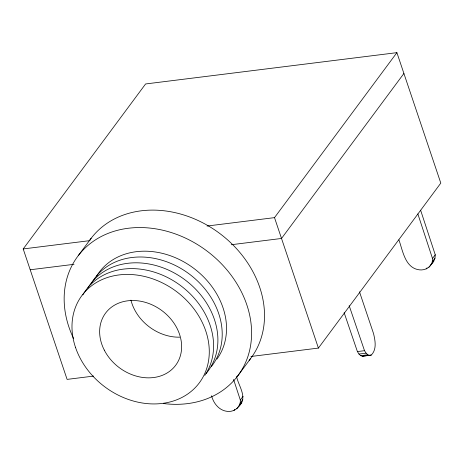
<?xml version="1.0" encoding="UTF-8"?>
<svg xmlns="http://www.w3.org/2000/svg" width="464" height="464" viewBox="0 0 464 464"><rect width="100%" height="100%" fill="white"/><g stroke="black" fill="none" stroke-linecap="round" stroke-linejoin="round"><path stroke-width="0.7" d="M211.555 395.763C213.463 403.262 219.002 410.391 227.105 411.348C233.949 412.299 241.002 407.282 240.317 400.014L233.566 379.448M238.85 406.342C248.24 397.874 238.421 385.92 236.547 376.414M398.895 239.859C402.845 250.775 405.002 267.96 419.282 269.833C426.126 270.779 433.179 265.768 432.494 258.494L417.861 213.933M431.027 264.822L433.788 261.104L434.988 258.117L435.255 254.777L420.622 210.215M93.67 376.084L67.1 379.39L23.2 248.942L145.592 83.961L396.9 52.652L440.8 183.1L318.408 348.081L250.914 356.491M78.236 255.687L91.164 238.258M207.014 226.043L274.508 217.633L396.9 52.652M403.906 73.48L281.52 238.461L231.258 244.725M237.516 376.194L250.444 358.765M240.317 400.014L243.078 396.297M234.013 410.489L234.801 409.428M240.056 403.349L242.811 399.632M236.791 408.772L241.611 402.624M432.494 258.494L435.255 254.777M426.19 268.975L426.979 267.914M432.233 261.835L434.988 258.117M428.968 267.258L433.788 261.104M344.149 312.695L357.402 351.573L358.985 354.049L360.725 355.668L362.5 356.311L371.304 355.059C376.954 349.38 375.202 340.518 373.543 333.575L359.478 291.786M362.5 356.311L363.625 356.068M23.2 248.942L89.975 240.625M30.212 269.77L74.008 264.312M357.402 351.573L364.518 350.685L366.102 353.162L367.842 354.78L369.617 355.424M358.985 354.049L366.102 353.162M360.725 355.668L367.842 354.78M364.188 355.946L366.328 355.679M367.749 355.499L371.304 355.059M349.172 305.666L364.518 350.685M274.508 217.633L318.408 348.081M73.625 338.575A99.864 81.391 36.6 0 1 128.168 228.271A99.864 81.391 36.6 0 1 249.887 316.216A99.864 81.391 36.6 0 1 163.537 403.541M89.5 240.538A99.864 81.391 36.6 0 1 219.878 233.572A99.864 81.391 36.6 0 1 249.133 360.424M96.512 276.26A73.15 59.618 36.6 0 1 190.832 266.22A73.15 59.618 36.6 0 1 216.897 359.159M179.742 337.171A43.691 35.612 36.6 0 1 130.947 300.15M82.876 294.901A73.15 59.618 36.6 0 1 176.465 282.68A73.15 59.618 36.6 0 1 204.786 375.428M87.893 287.877A73.15 59.618 36.6 0 1 183.993 279.102A73.15 59.618 36.6 0 1 206.074 373.578M91.153 283.904A73.15 59.618 36.6 0 1 186.534 272.037A73.15 59.618 36.6 0 1 211.294 366.664M104.296 350.117A43.691 35.612 36.6 0 0 175.253 365.829A43.691 35.612 36.6 0 0 142.367 301.583A43.691 35.612 36.6 0 0 104.296 350.117M75.475 347.292A73.15 59.618 36.6 0 0 191.939 390.752A73.15 59.618 36.6 0 0 154.495 279.485A73.15 59.618 36.6 0 0 75.475 347.292"/></g></svg>
